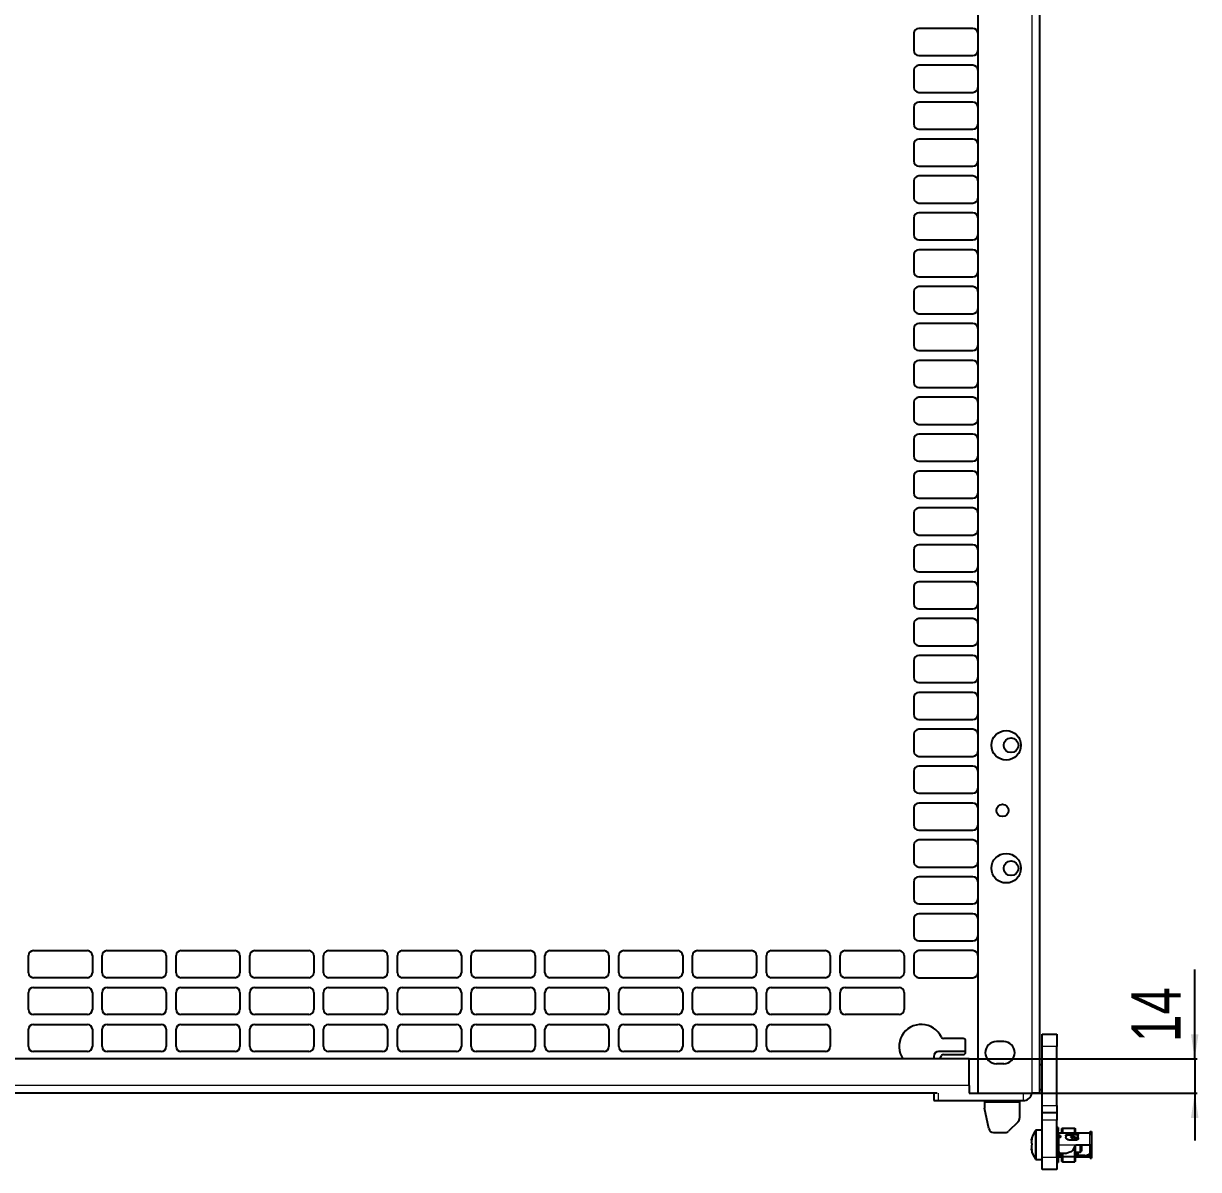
# Model space of a CAD drawing. Header units: millimetres. Extents: x -1019 to 1271, y -273 to 1986.
# Drawn here: x 793.1 to 1270.8, y -97.8 to 368.2 of the extents above; entities that cross this region are included whole.
import ezdxf

# ---------------------------------------------------------------- set-up
doc = ezdxf.new("R2010")
doc.units = ezdxf.units.MM
doc.layers.add('FORMAT', color=7, linetype='Continuous')
doc.styles.add('SLDTEXTSTYLE0', font='TXT', dxfattribs={"width": 0.75})
doc.dimstyles.new('SLDDIMSTYLE1', dxfattribs={"dimtxt": 20, "dimasz": 10, "dimexe": 0, "dimexo": 0.0625, "dimgap": 5, "dimtad": 2, "dimdec": 1, "dimrnd": 1e-09, "dimzin": 12, "dimdsep": 46, "dimtxsty": 'SLDTEXTSTYLE0', "dimsah": 1, "dimcen": 0.09, "dimadec": 0, "dimazin": 3, "dimtfac": 1, "dimtmove": 0, "dimatfit": 0, "dimfxl": 0, "dimfrac": 2, "dimtolj": 1, "dimtzin": 12, "dimarcsym": 0})

# ---------------------------------------------------------------- blocks, each defined once
blk = doc.blocks.new('_D_8')
at = {"layer": 'FORMAT'}
for p, q in [((1269.26, -52.76), (1269.26, -16.36)), ((1177.62, -52.76), (1270.26, -52.76)), ((1269.26, -52.76), (1269.26, -66.76)), ((1177.62, -66.76), (1270.26, -66.76)), ((1269.26, -66.76), (1269.26, -85.99))]:
    blk.add_line(p, q, dxfattribs=at)
for points in [[(1269.26, -52.76), (1270.8, -42.76), (1267.72, -42.76)], [(1269.26, -66.76), (1267.72, -76.76), (1270.8, -76.76)]]:
    blk.add_solid(points, dxfattribs=at)
at = {"layer": 'FORMAT', "insert": (1243.48, -45.91), "char_height": 20, "attachment_point": 1, "rotation": 90, "style": 'SLDTEXTSTYLE0'}
blk.add_mtext('14', dxfattribs=at)

msp = doc.modelspace()

# ---------------------------------------------------------------- linework, layer by layer
at = {"color": 7, "linetype": 'Continuous', "lineweight": 25}
for p, q in [((1206.11, 1816.25), (1206.11, -66.75)), ((1181.11, 1787.05), (1181.11, -66.75)), ((1155.11, 364.25), (1155.11, 357.25)), ((1179.11, 366.25), (1157.11, 366.25)), ((1157.11, 355.25), (1179.11, 355.25)), ((1155.11, 349.25), (1155.11, 342.25)), ((1179.11, 351.25), (1157.11, 351.25)), ((1157.11, 340.25), (1179.11, 340.25)), ((1179.11, 336.25), (1157.11, 336.25)), ((1155.11, 334.25), (1155.11, 327.25)), ((1157.11, 325.25), (1179.11, 325.25)), ((1179.11, 321.25), (1157.11, 321.25)), ((1155.11, 319.25), (1155.11, 312.25)), ((1157.11, 310.25), (1179.11, 310.25)), ((1179.11, 306.25), (1157.11, 306.25)), ((1155.11, 304.25), (1155.11, 297.25)), ((1157.11, 295.25), (1179.11, 295.25)), ((1155.11, 289.25), (1155.11, 282.25)), ((1179.11, 291.25), (1157.11, 291.25)), ((1157.11, 280.25), (1179.11, 280.25)), ((1155.11, 274.25), (1155.11, 267.25)), ((1179.11, 276.25), (1157.11, 276.25)), ((1157.11, 265.25), (1179.11, 265.25)), ((1155.11, 259.25), (1155.11, 252.25)), ((1179.11, 261.25), (1157.11, 261.25)), ((1157.11, 250.25), (1179.11, 250.25)), ((1155.11, 244.25), (1155.11, 237.25)), ((1179.11, 246.25), (1157.11, 246.25)), ((1157.11, 235.25), (1179.11, 235.25)), ((1179.11, 231.25), (1157.11, 231.25)), ((1155.11, 229.25), (1155.11, 222.25)), ((1157.11, 220.25), (1179.11, 220.25)), ((1179.11, 216.25), (1157.11, 216.25)), ((1155.11, 214.25), (1155.11, 207.25)), ((1157.11, 205.25), (1179.11, 205.25)), ((1179.11, 201.25), (1157.11, 201.25)), ((1155.11, 199.25), (1155.11, 192.25)), ((1157.11, 190.25), (1179.11, 190.25)), ((1155.11, 184.25), (1155.11, 177.25)), ((1179.11, 186.25), (1157.11, 186.25)), ((1157.11, 175.25), (1179.11, 175.25)), ((1155.11, 169.25), (1155.11, 162.25)), ((1179.11, 171.25), (1157.11, 171.25)), ((1157.11, 160.25), (1179.11, 160.25)), ((1155.11, 154.25), (1155.11, 147.25)), ((1179.11, 156.25), (1157.11, 156.25)), ((1157.11, 145.25), (1179.11, 145.25)), ((1155.11, 139.25), (1155.11, 132.25)), ((1179.11, 141.25), (1157.11, 141.25)), ((1157.11, 130.25), (1179.11, 130.25)), ((1155.11, 124.25), (1155.11, 117.25)), ((1179.11, 126.25), (1157.11, 126.25)), ((1157.11, 115.25), (1179.11, 115.25)), ((1179.11, 111.25), (1157.11, 111.25)), ((1155.11, 109.25), (1155.11, 102.25)), ((1157.11, 100.25), (1179.11, 100.25)), ((1179.11, 96.25), (1157.11, 96.25)), ((1155.11, 94.25), (1155.11, 87.25)), ((1157.11, 85.25), (1179.11, 85.25)), ((1179.11, 81.25), (1157.11, 81.25)), ((1155.11, 79.25), (1155.11, 72.25)), ((1157.11, 70.25), (1179.11, 70.25)), ((1155.11, 64.25), (1155.11, 57.25)), ((1179.11, 66.25), (1157.11, 66.25)), ((1157.11, 55.25), (1179.11, 55.25)), ((1155.11, 49.25), (1155.11, 42.25)), ((1179.11, 51.25), (1157.11, 51.25)), ((1157.11, 40.25), (1179.11, 40.25)), ((1155.11, 34.25), (1155.11, 27.25)), ((1179.11, 36.25), (1157.11, 36.25)), ((1157.11, 25.25), (1179.11, 25.25)), ((1155.11, 19.25), (1155.11, 12.25)), ((1179.11, 21.25), (1157.11, 21.25)), ((1157.11, 10.25), (1179.11, 10.25)), ((1179.11, 6.25), (1157.11, 6.25)), ((1155.11, 4.25), (1155.11, -2.75)), ((1157.11, -4.75), (1179.11, -4.75)), ((797.11, -8.75), (819.11, -8.75)), ((827.11, -8.75), (849.11, -8.75)), ((857.11, -8.75), (879.11, -8.75)), ((887.11, -8.75), (909.11, -8.75)), ((917.11, -8.75), (939.11, -8.75)), ((947.11, -8.75), (969.11, -8.75)), ((977.11, -8.75), (999.11, -8.75)), ((1007.11, -8.75), (1029.11, -8.75)), ((1037.11, -8.75), (1059.11, -8.75)), ((1067.11, -8.75), (1089.11, -8.75)), ((1097.11, -8.75), (1119.11, -8.75)), ((1127.11, -8.75), (1149.11, -8.75)), ((1179.11, -8.75), (1157.11, -8.75)), ((795.11, -17.75), (795.11, -10.75)), ((821.11, -10.75), (821.11, -17.75)), ((825.11, -17.75), (825.11, -10.75)), ((851.11, -10.75), (851.11, -17.75)), ((855.11, -17.75), (855.11, -10.75)), ((881.11, -10.75), (881.11, -17.75)), ((885.11, -17.75), (885.11, -10.75)), ((911.11, -10.75), (911.11, -17.75)), ((915.11, -17.75), (915.11, -10.75)), ((941.11, -10.75), (941.11, -17.75)), ((945.11, -17.75), (945.11, -10.75)), ((971.11, -10.75), (971.11, -17.75)), ((975.11, -17.75), (975.11, -10.75)), ((1001.11, -10.75), (1001.11, -17.75)), ((1005.11, -17.75), (1005.11, -10.75)), ((1031.11, -10.75), (1031.11, -17.75)), ((1035.11, -17.75), (1035.11, -10.75)), ((1061.11, -10.75), (1061.11, -17.75)), ((1065.11, -17.75), (1065.11, -10.75)), ((1091.11, -10.75), (1091.11, -17.75)), ((1095.11, -17.75), (1095.11, -10.75)), ((1121.11, -10.75), (1121.11, -17.75)), ((1125.11, -17.75), (1125.11, -10.75)), ((1151.11, -10.75), (1151.11, -17.75)), ((1155.11, -10.75), (1155.11, -17.75)), ((819.11, -19.75), (797.11, -19.75)), ((797.11, -23.75), (819.11, -23.75)), ((849.11, -19.75), (827.11, -19.75)), ((827.11, -23.75), (849.11, -23.75)), ((879.11, -19.75), (857.11, -19.75)), ((857.11, -23.75), (879.11, -23.75)), ((909.11, -19.75), (887.11, -19.75)), ((887.11, -23.75), (909.11, -23.75)), ((939.11, -19.75), (917.11, -19.75)), ((917.11, -23.75), (939.11, -23.75)), ((969.11, -19.75), (947.11, -19.75)), ((947.11, -23.75), (969.11, -23.75)), ((999.11, -19.75), (977.11, -19.75)), ((977.11, -23.75), (999.11, -23.75)), ((1029.11, -19.75), (1007.11, -19.75)), ((1007.11, -23.75), (1029.11, -23.75)), ((1059.11, -19.75), (1037.11, -19.75)), ((1037.11, -23.75), (1059.11, -23.75)), ((1089.11, -19.75), (1067.11, -19.75)), ((1067.11, -23.75), (1089.11, -23.75)), ((1119.11, -19.75), (1097.11, -19.75)), ((1097.11, -23.75), (1119.11, -23.75)), ((1149.11, -19.75), (1127.11, -19.75)), ((1127.11, -23.75), (1149.11, -23.75)), ((1157.11, -19.75), (1179.11, -19.75)), ((795.11, -32.75), (795.11, -25.75)), ((821.11, -25.75), (821.11, -32.75)), ((825.11, -32.75), (825.11, -25.75)), ((851.11, -25.75), (851.11, -32.75)), ((855.11, -32.75), (855.11, -25.75)), ((881.11, -25.75), (881.11, -32.75)), ((885.11, -32.75), (885.11, -25.75)), ((911.11, -25.75), (911.11, -32.75)), ((915.11, -32.75), (915.11, -25.75)), ((941.11, -25.75), (941.11, -32.75)), ((945.11, -32.75), (945.11, -25.75)), ((971.11, -25.75), (971.11, -32.75)), ((975.11, -32.75), (975.11, -25.75)), ((1001.11, -25.75), (1001.11, -32.75)), ((1005.11, -32.75), (1005.11, -25.75)), ((1031.11, -25.75), (1031.11, -32.75)), ((1035.11, -32.75), (1035.11, -25.75)), ((1061.11, -25.75), (1061.11, -32.75)), ((1065.11, -32.75), (1065.11, -25.75)), ((1091.11, -25.75), (1091.11, -32.75)), ((1095.11, -32.75), (1095.11, -25.75)), ((1121.11, -25.75), (1121.11, -32.75)), ((1125.11, -32.75), (1125.11, -25.75)), ((1151.11, -25.75), (1151.11, -32.75)), ((819.11, -34.75), (797.11, -34.75)), ((849.11, -34.75), (827.11, -34.75)), ((879.11, -34.75), (857.11, -34.75)), ((909.11, -34.75), (887.11, -34.75)), ((939.11, -34.75), (917.11, -34.75)), ((969.11, -34.75), (947.11, -34.75)), ((999.11, -34.75), (977.11, -34.75)), ((1029.11, -34.75), (1007.11, -34.75)), ((1059.11, -34.75), (1037.11, -34.75)), ((1089.11, -34.75), (1067.11, -34.75)), ((1119.11, -34.75), (1097.11, -34.75)), ((1149.11, -34.75), (1127.11, -34.75)), ((795.11, -47.75), (795.11, -40.75)), ((797.11, -38.75), (819.11, -38.75)), ((821.11, -40.75), (821.11, -47.75)), ((825.11, -47.75), (825.11, -40.75)), ((827.11, -38.75), (849.11, -38.75)), ((851.11, -40.75), (851.11, -47.75)), ((855.11, -47.75), (855.11, -40.75)), ((857.11, -38.75), (879.11, -38.75)), ((881.11, -40.75), (881.11, -47.75)), ((885.11, -47.75), (885.11, -40.75)), ((887.11, -38.75), (909.11, -38.75)), ((911.11, -40.75), (911.11, -47.75)), ((915.11, -47.75), (915.11, -40.75)), ((917.11, -38.75), (939.11, -38.75)), ((941.11, -40.75), (941.11, -47.75)), ((945.11, -47.75), (945.11, -40.75)), ((947.11, -38.75), (969.11, -38.75)), ((971.11, -40.75), (971.11, -47.75)), ((975.11, -47.75), (975.11, -40.75)), ((977.11, -38.75), (999.11, -38.75)), ((1001.11, -40.75), (1001.11, -47.75)), ((1005.11, -47.75), (1005.11, -40.75)), ((1007.11, -38.75), (1029.11, -38.75)), ((1031.11, -40.75), (1031.11, -47.75)), ((1035.11, -47.75), (1035.11, -40.75)), ((1037.11, -38.75), (1059.11, -38.75)), ((1061.11, -40.75), (1061.11, -47.75)), ((1065.11, -47.75), (1065.11, -40.75)), ((1067.11, -38.75), (1089.11, -38.75)), ((1091.11, -40.75), (1091.11, -47.75)), ((1095.11, -47.75), (1095.11, -40.75)), ((1097.11, -38.75), (1119.11, -38.75)), ((1121.11, -40.75), (1121.11, -47.75)), ((1207.26, -42.75), (1213.26, -42.75)), ((1207.26, -47.75), (1207.26, -42.75)), ((1213.26, -42.75), (1213.26, -47.75)), ((1175.11, -44.51), (1167.16, -44.51)), ((1176.11, -50.01), (1176.11, -45.51)), ((1191.61, -45.75), (1188.61, -45.75)), ((1207.26, -71.75), (1207.26, -47.75)), ((1213.26, -71.75), (1213.26, -47.75)), ((819.11, -49.75), (797.11, -49.75)), ((849.11, -49.75), (827.11, -49.75)), ((879.11, -49.75), (857.11, -49.75)), ((909.11, -49.75), (887.11, -49.75)), ((939.11, -49.75), (917.11, -49.75)), ((969.11, -49.75), (947.11, -49.75)), ((999.11, -49.75), (977.11, -49.75)), ((1029.11, -49.75), (1007.11, -49.75)), ((1059.11, -49.75), (1037.11, -49.75)), ((1089.11, -49.75), (1067.11, -49.75)), ((1119.11, -49.75), (1097.11, -49.75)), ((1163.16, -51.75), (1163.16, -52.76)), ((1176.11, -49.75), (1165.16, -49.75)), ((1165.59, -52.76), (1166.26, -51.59)), ((1167.16, -51.01), (1175.11, -51.01)), ((1177.61, -52.76), (348.61, -52.76)), ((1177.61, -63.66), (1177.61, -52.76)), ((1191.61, -54.75), (1188.61, -54.75)), ((1207.26, -55.25), (1206.11, -55.25)), ((1164.53, -66.76), (361.18, -66.76)), ((1163.16, -66.76), (1163.16, -69.75)), ((1177.61, -63.66), (1177.61, -66.76)), ((1177.61, -66.75), (1181.11, -66.75)), ((1181.11, -66.75), (1203.01, -66.75)), ((1206.11, -66.75), (1203.01, -66.75)), ((1206.11, -65.25), (1207.26, -65.25)), ((1163.16, -69.75), (1165.16, -69.75)), ((1165.16, -69.75), (1199.51, -69.75)), ((1183.86, -69.75), (1183.86, -70.35)), ((1183.86, -70.35), (1183.86, -72.75)), ((1198.01, -69.75), (1198.01, -70.35)), ((1198.01, -70.35), (1198.01, -76.92)), ((1185.54, -81.14), (1183.86, -72.75)), ((1207.26, -74.75), (1207.26, -71.75)), ((1213.26, -74.75), (1207.26, -74.75)), ((1207.26, -77.75), (1207.26, -74.75)), ((1213.26, -71.75), (1213.26, -74.75)), ((1213.26, -74.75), (1213.26, -77.75)), ((1197.42, -78.34), (1193.59, -82.17)), ((1207.26, -92.75), (1207.26, -77.75)), ((1213.26, -92.75), (1213.26, -77.75)), ((1213.76, -80.65), (1213.26, -80.65)), ((1213.76, -80.65), (1213.76, -82.12)), ((1215.26, -81.04), (1215.46, -80.91)), ((1215.26, -82.9), (1215.26, -81.04)), ((1215.46, -80.91), (1215.46, -82.9)), ((1215.46, -80.91), (1220.54, -80.91)), ((1220.54, -82.9), (1220.54, -80.91)), ((1220.54, -80.91), (1220.66, -81.14)), ((1220.66, -81.14), (1220.66, -82.9)), ((1187.5, -82.75), (1192.18, -82.75)), ((1202.84, -85.9), (1202.87, -85.9)), ((1207.26, -81.75), (1204.93, -81.75)), ((1213.26, -82.12), (1213.76, -82.12)), ((1213.26, -83.43), (1213.76, -83.43)), ((1213.76, -83.43), (1213.76, -82.12)), ((1213.76, -83.43), (1213.76, -87.75)), ((1214.06, -84.75), (1213.8, -84.75)), ((1213.96, -82.9), (1224.56, -82.9)), ((1214.21, -83.9), (1213.96, -83.9)), ((1214.21, -84.3), (1213.96, -84.3)), ((1214.21, -84.8), (1213.96, -84.8)), ((1214.06, -84.8), (1214.06, -84.3)), ((1214.76, -84.26), (1214.76, -84.38)), ((1216.86, -84), (1216.86, -84.68)), ((1218.06, -83.36), (1221.36, -83.36)), ((1219.78, -83.81), (1218.06, -83.81)), ((1218.06, -85.7), (1221.36, -85.7)), ((1218.93, -84.56), (1218.93, -84.53)), ((1218.98, -84.7), (1219.21, -84.99)), ((1220.54, -85.7), (1220.54, -84.93)), ((1220.66, -84.98), (1220.66, -85.7)), ((1221.86, -83.59), (1221.86, -83.8)), ((1221.86, -84.94), (1221.86, -83.8)), ((1221.86, -84.94), (1221.86, -85.26)), ((1224.56, -82.9), (1226.56, -82.9)), ((1226.76, -82.32), (1227.26, -82.32)), ((1226.76, -82.93), (1226.76, -82.32)), ((1227.26, -82.32), (1227.26, -83.6)), ((1227.26, -83.6), (1227.26, -87.75)), ((1213.76, -87.75), (1213.26, -87.75)), ((1213.26, -89.06), (1213.76, -89.06)), ((1213.76, -89.59), (1213.26, -89.59)), ((1213.76, -87.75), (1213.96, -87.75)), ((1213.76, -89.06), (1213.76, -89.59)), ((1213.76, -89.2), (1213.96, -89.2)), ((1213.76, -89.59), (1213.76, -94.85)), ((1213.76, -90.75), (1214, -90.75)), ((1213.96, -90.5), (1213.96, -87.75)), ((1219.8, -89.75), (1220.96, -87.75)), ((1219.8, -89.75), (1220.54, -89.75)), ((1220.54, -89.75), (1220.54, -88.47)), ((1220.54, -92.45), (1220.54, -89.75)), ((1220.66, -89.75), (1220.54, -89.75)), ((1220.66, -88.27), (1220.66, -89.75)), ((1220.66, -89.75), (1220.66, -92.42)), ((1220.66, -90.75), (1222.76, -90.75)), ((1220.96, -87.75), (1226.56, -87.75)), ((1221.86, -91.29), (1221.86, -90.75)), ((1222.76, -90.75), (1222.76, -87.75)), ((1222.76, -90.75), (1223.26, -90.25)), ((1223.26, -87.75), (1223.26, -90.25)), ((1226.56, -87.75), (1227.26, -87.75)), ((1226.76, -87.88), (1226.76, -87.75)), ((1226.76, -87.88), (1227.26, -87.88)), ((1226.76, -89.58), (1226.76, -87.88)), ((1226.76, -89.58), (1227.26, -89.58)), ((1226.76, -93.18), (1226.76, -89.58)), ((1227.26, -87.75), (1227.26, -87.88)), ((1227.26, -87.88), (1227.26, -89.58)), ((1227.26, -89.58), (1227.26, -93.18)), ((1204.93, -93.75), (1207.26, -93.75)), ((1207.26, -97.75), (1207.26, -92.75)), ((1213.26, -92.75), (1213.26, -97.75)), ((1213.26, -94.85), (1213.76, -94.85)), ((1214.06, -91.2), (1213.96, -91.2)), ((1215.26, -92.1), (1213.96, -92.1)), ((1213.96, -92.6), (1215.26, -92.6)), ((1214.06, -91.9), (1214.06, -90.88)), ((1214.06, -91.9), (1215.26, -91.9)), ((1216.86, -91.25), (1214.71, -91.25)), ((1215.26, -92.43), (1215.26, -91.25)), ((1215.46, -92.45), (1215.26, -92.43)), ((1215.26, -94.47), (1215.26, -92.43)), ((1215.46, -94.6), (1215.26, -94.47)), ((1215.46, -91.25), (1215.46, -92.45)), ((1215.46, -92.45), (1220.54, -92.45)), ((1215.46, -92.45), (1215.46, -94.6)), ((1215.46, -94.6), (1220.54, -94.6)), ((1220.66, -92.42), (1220.54, -92.45)), ((1220.54, -94.6), (1220.54, -92.45)), ((1220.66, -94.37), (1220.54, -94.6)), ((1221.86, -91.29), (1220.66, -91.41)), ((1221.36, -91.7), (1220.66, -91.7)), ((1224.56, -92.1), (1220.66, -92.1)), ((1220.66, -92.42), (1220.66, -94.37)), ((1220.66, -92.6), (1224.56, -92.6)), ((1221.86, -91.46), (1221.86, -91.29)), ((1224.56, -92.1), (1224.56, -92.6)), ((1224.56, -92.6), (1226.56, -92.6)), ((1226.06, -91.7), (1226.06, -92.15)), ((1226.56, -91.7), (1226.06, -91.7)), ((1226.06, -92.15), (1226.56, -92.15)), ((1226.56, -92.15), (1226.56, -91.7)), ((1226.76, -93.18), (1227.26, -93.18)), ((1213.26, -97.75), (1207.26, -97.75))]:
    msp.add_line(p, q, dxfattribs=at)
at = {"color": 8, "linetype": 'Continuous', "lineweight": 18}
for p, q in [((1203.01, 1787.05), (1203.01, -66.75)), ((1213.26, -47.75), (1207.26, -47.75)), ((1177.61, -63.66), (348.61, -63.66)), ((1165.16, -69.75), (1165.16, -66.76)), ((1199.51, -66.75), (1199.51, -69.75)), ((1183.86, -70.35), (1198.01, -70.35)), ((1207.26, -71.75), (1213.26, -71.75)), ((1213.26, -77.75), (1207.26, -77.75)), ((1204.49, -93.52), (1204.49, -81.98)), ((1204.93, -93.75), (1204.93, -81.75)), ((1213.96, -82.9), (1213.96, -83.9)), ((1213.96, -84.8), (1213.96, -87.75)), ((1214.21, -84.3), (1214.21, -83.9)), ((1218.06, -83.36), (1218.06, -83.81)), ((1221.36, -83.81), (1221.36, -83.36)), ((1226.56, -87.75), (1226.56, -82.9)), ((1213.96, -87.75), (1220.96, -87.75)), ((1226.56, -91.5), (1226.56, -87.75)), ((1207.26, -92.75), (1213.26, -92.75)), ((1213.96, -91.2), (1213.96, -92.1))]:
    msp.add_line(p, q, dxfattribs=at)
at = {"color": 7, "linetype": 'Continuous', "lineweight": 25, "flags": 128}
for points in [[(1213.76, -84.28), (1213.82, -84.29), (1213.96, -84.3)], [(1213.76, -84.68), (1213.76, -84.7), (1213.77, -84.72), (1213.79, -84.75), (1213.82, -84.76), (1213.85, -84.78), (1213.88, -84.79), (1213.92, -84.8), (1213.96, -84.8)], [(1214.06, -84.63), (1214.02, -84.72), (1214, -84.75)], [(1213.76, -91.23), (1213.82, -91.21), (1213.96, -91.2)], [(1213.76, -92.13), (1213.82, -92.12), (1213.96, -92.1)], [(1226.56, -92.6), (1226.7, -92.59), (1226.76, -92.57)]]:
    msp.add_lwpolyline(points, dxfattribs=at)
at = {"color": 7, "linetype": 'Continuous', "lineweight": 25}
for centre, radius in [((1192.61, 74.75), 6), ((1194.61, 74.75), 3), ((1191.11, 48.25), 2.5), ((1192.61, 24.75), 6), ((1194.61, 24.75), 3)]:
    msp.add_circle(centre, radius, dxfattribs=at)
for centre, radius, start, end in [((1157.11, 364.25), 2, 90, 180), ((1179.11, 364.25), 2, 0, 90), ((1157.11, 357.25), 2, 180, 270), ((1179.11, 357.25), 2, 270, 0), ((1157.11, 349.25), 2, 90, 180), ((1179.11, 349.25), 2, 0, 90), ((1157.11, 342.25), 2, 180, 270), ((1179.11, 342.25), 2, 270, 0), ((1157.11, 334.25), 2, 90, 180), ((1179.11, 334.25), 2, 0, 90), ((1157.11, 327.25), 2, 180, 270), ((1179.11, 327.25), 2, 270, 0), ((1157.11, 319.25), 2, 90, 180), ((1179.11, 319.25), 2, 0, 90), ((1157.11, 312.25), 2, 180, 270), ((1179.11, 312.25), 2, 270, 0), ((1157.11, 304.25), 2, 90, 180), ((1179.11, 304.25), 2, 0, 90), ((1157.11, 297.25), 2, 180, 270), ((1179.11, 297.25), 2, 270, 0), ((1157.11, 289.25), 2, 90, 180), ((1179.11, 289.25), 2, 0, 90), ((1157.11, 282.25), 2, 180, 270), ((1179.11, 282.25), 2, 270, 0), ((1157.11, 274.25), 2, 90, 180), ((1179.11, 274.25), 2, 0, 90), ((1157.11, 267.25), 2, 180, 270), ((1179.11, 267.25), 2, 270, 0), ((1157.11, 259.25), 2, 90, 180), ((1179.11, 259.25), 2, 0, 90), ((1157.11, 252.25), 2, 180, 270), ((1179.11, 252.25), 2, 270, 0), ((1157.11, 244.25), 2, 90, 180), ((1179.11, 244.25), 2, 0, 90), ((1157.11, 237.25), 2, 180, 270), ((1179.11, 237.25), 2, 270, 0), ((1157.11, 229.25), 2, 90, 180), ((1179.11, 229.25), 2, 0, 90), ((1157.11, 222.25), 2, 180, 270), ((1179.11, 222.25), 2, 270, 0), ((1157.11, 214.25), 2, 90, 180), ((1179.11, 214.25), 2, 0, 90), ((1157.11, 207.25), 2, 180, 270), ((1179.11, 207.25), 2, 270, 0), ((1157.11, 199.25), 2, 90, 180), ((1179.11, 199.25), 2, 0, 90), ((1157.11, 192.25), 2, 180, 270), ((1179.11, 192.25), 2, 270, 0), ((1157.11, 184.25), 2, 90, 180), ((1179.11, 184.25), 2, 0, 90), ((1157.11, 177.25), 2, 180, 270), ((1179.11, 177.25), 2, 270, 0), ((1157.11, 169.25), 2, 90, 180), ((1179.11, 169.25), 2, 0, 90), ((1157.11, 162.25), 2, 180, 270), ((1179.11, 162.25), 2, 270, 0), ((1157.11, 154.25), 2, 90, 180), ((1179.11, 154.25), 2, 0, 90), ((1157.11, 147.25), 2, 180, 270), ((1179.11, 147.25), 2, 270, 0), ((1157.11, 139.25), 2, 90, 180), ((1179.11, 139.25), 2, 0, 90), ((1157.11, 132.25), 2, 180, 270), ((1179.11, 132.25), 2, 270, 0), ((1157.11, 124.25), 2, 90, 180), ((1179.11, 124.25), 2, 0, 90), ((1157.11, 117.25), 2, 180, 270), ((1179.11, 117.25), 2, 270, 0), ((1157.11, 109.25), 2, 90, 180), ((1179.11, 109.25), 2, 0, 90), ((1157.11, 102.25), 2, 180, 270), ((1179.11, 102.25), 2, 270, 0), ((1157.11, 94.25), 2, 90, 180), ((1179.11, 94.25), 2, 0, 90), ((1157.11, 87.25), 2, 180, 270), ((1179.11, 87.25), 2, 270, 0), ((1157.11, 79.25), 2, 90, 180), ((1179.11, 79.25), 2, 0, 90), ((1157.11, 72.25), 2, 180, 270), ((1179.11, 72.25), 2, 270, 0), ((1157.11, 64.25), 2, 90, 180), ((1179.11, 64.25), 2, 0, 90), ((1157.11, 57.25), 2, 180, 270), ((1179.11, 57.25), 2, 270, 0), ((1157.11, 49.25), 2, 90, 180), ((1179.11, 49.25), 2, 0, 90), ((1157.11, 42.25), 2, 180, 270), ((1179.11, 42.25), 2, 270, 0), ((1157.11, 34.25), 2, 90, 180), ((1179.11, 34.25), 2, 0, 90), ((1157.11, 27.25), 2, 180, 270), ((1179.11, 27.25), 2, 270, 0), ((1157.11, 19.25), 2, 90, 180), ((1179.11, 19.25), 2, 0, 90), ((1157.11, 12.25), 2, 180, 270), ((1179.11, 12.25), 2, 270, 0), ((1157.11, 4.25), 2, 90, 180), ((1179.11, 4.25), 2, 0, 90), ((1157.11, -2.75), 2, 180, 270), ((1179.11, -2.75), 2, 270, 0), ((797.11, -10.75), 2, 90, 180), ((819.11, -10.75), 2, 0, 90), ((827.11, -10.75), 2, 90, 180), ((849.11, -10.75), 2, 0, 90), ((857.11, -10.75), 2, 90, 180), ((879.11, -10.75), 2, 0, 90), ((887.11, -10.75), 2, 90, 180), ((909.11, -10.75), 2, 0, 90), ((917.11, -10.75), 2, 90, 180), ((939.11, -10.75), 2, 0, 90), ((947.11, -10.75), 2, 90, 180), ((969.11, -10.75), 2, 0, 90), ((977.11, -10.75), 2, 90, 180), ((999.11, -10.75), 2, 0, 90), ((1007.11, -10.75), 2, 90, 180), ((1029.11, -10.75), 2, 0, 90), ((1037.11, -10.75), 2, 90, 180), ((1059.11, -10.75), 2, 0, 90), ((1067.11, -10.75), 2, 90, 180), ((1089.11, -10.75), 2, 0, 90), ((1097.11, -10.75), 2, 90, 180), ((1119.11, -10.75), 2, 0, 90), ((1127.11, -10.75), 2, 90, 180), ((1149.11, -10.75), 2, 0, 90), ((1157.11, -10.75), 2, 90, 180), ((1179.11, -10.75), 2, 0, 90), ((797.11, -17.75), 2, 180, 270), ((819.11, -17.75), 2, 270, 0), ((827.11, -17.75), 2, 180, 270), ((849.11, -17.75), 2, 270, 0), ((857.11, -17.75), 2, 180, 270), ((879.11, -17.75), 2, 270, 0), ((887.11, -17.75), 2, 180, 270), ((909.11, -17.75), 2, 270, 0), ((917.11, -17.75), 2, 180, 270), ((939.11, -17.75), 2, 270, 0), ((947.11, -17.75), 2, 180, 270), ((969.11, -17.75), 2, 270, 0), ((977.11, -17.75), 2, 180, 270), ((999.11, -17.75), 2, 270, 0), ((1007.11, -17.75), 2, 180, 270), ((1029.11, -17.75), 2, 270, 0), ((1037.11, -17.75), 2, 180, 270), ((1059.11, -17.75), 2, 270, 0), ((1067.11, -17.75), 2, 180, 270), ((1089.11, -17.75), 2, 270, 0), ((1097.11, -17.75), 2, 180, 270), ((1119.11, -17.75), 2, 270, 0), ((1127.11, -17.75), 2, 180, 270), ((1149.11, -17.75), 2, 270, 0), ((1157.11, -17.75), 2, 180, 270), ((1179.11, -17.75), 2, 270, 0), ((797.11, -25.75), 2, 90, 180), ((819.11, -25.75), 2, 0, 90), ((827.11, -25.75), 2, 90, 180), ((849.11, -25.75), 2, 0, 90), ((857.11, -25.75), 2, 90, 180), ((879.11, -25.75), 2, 0, 90), ((887.11, -25.75), 2, 90, 180), ((909.11, -25.75), 2, 0, 90), ((917.11, -25.75), 2, 90, 180), ((939.11, -25.75), 2, 0, 90), ((947.11, -25.75), 2, 90, 180), ((969.11, -25.75), 2, 0, 90), ((977.11, -25.75), 2, 90, 180), ((999.11, -25.75), 2, 0, 90), ((1007.11, -25.75), 2, 90, 180), ((1029.11, -25.75), 2, 0, 90), ((1037.11, -25.75), 2, 90, 180), ((1059.11, -25.75), 2, 0, 90), ((1067.11, -25.75), 2, 90, 180), ((1089.11, -25.75), 2, 0, 90), ((1097.11, -25.75), 2, 90, 180), ((1119.11, -25.75), 2, 0, 90), ((1127.11, -25.75), 2, 90, 180), ((1149.11, -25.75), 2, 0, 90), ((797.11, -32.75), 2, 180, 270), ((819.11, -32.75), 2, 270, 0), ((827.11, -32.75), 2, 180, 270), ((849.11, -32.75), 2, 270, 0), ((857.11, -32.75), 2, 180, 270), ((879.11, -32.75), 2, 270, 0), ((887.11, -32.75), 2, 180, 270), ((909.11, -32.75), 2, 270, 0), ((917.11, -32.75), 2, 180, 270), ((939.11, -32.75), 2, 270, 0), ((947.11, -32.75), 2, 180, 270), ((969.11, -32.75), 2, 270, 0), ((977.11, -32.75), 2, 180, 270), ((999.11, -32.75), 2, 270, 0), ((1007.11, -32.75), 2, 180, 270), ((1029.11, -32.75), 2, 270, 0), ((1037.11, -32.75), 2, 180, 270), ((1059.11, -32.75), 2, 270, 0), ((1067.11, -32.75), 2, 180, 270), ((1089.11, -32.75), 2, 270, 0), ((1097.11, -32.75), 2, 180, 270), ((1119.11, -32.75), 2, 270, 0), ((1127.11, -32.75), 2, 180, 270), ((1149.11, -32.75), 2, 270, 0), ((797.11, -40.75), 2, 90, 180), ((819.11, -40.75), 2, 0, 90), ((827.11, -40.75), 2, 90, 180), ((849.11, -40.75), 2, 0, 90), ((857.11, -40.75), 2, 90, 180), ((879.11, -40.75), 2, 0, 90), ((887.11, -40.75), 2, 90, 180), ((909.11, -40.75), 2, 0, 90), ((917.11, -40.75), 2, 90, 180), ((939.11, -40.75), 2, 0, 90), ((947.11, -40.75), 2, 90, 180), ((969.11, -40.75), 2, 0, 90), ((977.11, -40.75), 2, 90, 180), ((999.11, -40.75), 2, 0, 90), ((1007.11, -40.75), 2, 90, 180), ((1029.11, -40.75), 2, 0, 90), ((1037.11, -40.75), 2, 90, 180), ((1059.11, -40.75), 2, 0, 90), ((1067.11, -40.75), 2, 90, 180), ((1089.11, -40.75), 2, 0, 90), ((1097.11, -40.75), 2, 90, 180), ((1119.11, -40.75), 2, 0, 90), ((1158.11, -47.76), 9, 25.1507, 213.749), ((797.11, -47.75), 2, 180, 270), ((819.11, -47.75), 2, 270, 0), ((827.11, -47.75), 2, 180, 270), ((849.11, -47.75), 2, 270, 0), ((857.11, -47.75), 2, 180, 270), ((879.11, -47.75), 2, 270, 0), ((887.11, -47.75), 2, 180, 270), ((909.11, -47.75), 2, 270, 0), ((917.11, -47.75), 2, 180, 270), ((939.11, -47.75), 2, 270, 0), ((947.11, -47.75), 2, 180, 270), ((969.11, -47.75), 2, 270, 0), ((977.11, -47.75), 2, 180, 270), ((999.11, -47.75), 2, 270, 0), ((1007.11, -47.75), 2, 180, 270), ((1029.11, -47.75), 2, 270, 0), ((1037.11, -47.75), 2, 180, 270), ((1059.11, -47.75), 2, 270, 0), ((1067.11, -47.75), 2, 180, 270), ((1089.11, -47.75), 2, 270, 0), ((1097.11, -47.75), 2, 180, 270), ((1119.11, -47.75), 2, 270, 0), ((1167.16, -43.51), 1, 205.1507, 270), ((1175.11, -45.51), 1, 0, 90), ((1188.61, -50.25), 4.5, 90, 270), ((1191.61, -50.25), 4.5, 270, 90), ((1165.16, -51.75), 2, 90, 180), ((1167.16, -52.01), 1, 90, 154.8493), ((1175.11, -50.01), 1, 270, 0), ((1199.51, -66.15), 3.6, 270, 350.4059), ((1187.5, -80.75), 2, 191.3099, 270), ((1196.01, -76.92), 2, 315, 0), ((1192.18, -80.75), 2, 270, 315), ((1212.66, -87.75), 10, 144.7485, 168.9879), ((1204.93, -82.29), 0.54, 90, 144.7485), ((1213.96, -82.7), 0.2, 180, 270), ((1213.94, -83.72), 0.183, 187.3339, 275.8124), ((1226.56, -83.6), 0.7, 360, 90), ((1212.66, -87.75), 10, 191.0195, 215.2515), ((1213.86, -90.83), 0.0996, 125.5332, 176.0721), ((1214.71, -90.5), 0.75, 180, 270), ((1204.93, -93.21), 0.54, 215.2515, 270), ((1213.96, -92.8), 0.2, 90, 180), ((1216.86, -90.5), 0.75, 270, 285.0484), ((1226.56, -91.9), 0.2, 270, 360)]:
    msp.add_arc(centre, radius, start, end, dxfattribs=at)
for points, knots in [([(1202.84, -85.89), (1202.84, -85.89), (1202.83, -85.87), (1202.89, -85.62), (1202.97, -85.38), (1203.03, -85.23), (1203.05, -85.18), (1203.06, -85.18), (1203.06, -85.19), (1203.06, -85.2), (1203.05, -85.25), (1203.01, -85.43), (1202.93, -85.8), (1202.86, -86.24), (1202.83, -86.64), (1202.85, -86.98), (1202.93, -87.15), (1203.02, -87.29), (1203.04, -87.35), (1203.06, -87.4), (1203.06, -87.43), (1203.06, -87.46), (1203.05, -87.49), (1203.04, -87.57), (1202.96, -87.77), (1202.87, -88.01), (1202.83, -88.42), (1202.85, -88.91), (1202.92, -89.34), (1202.99, -89.68), (1203.02, -89.8), (1203.04, -89.89), (1203.05, -89.95), (1203.06, -89.99), (1203.06, -90), (1203.06, -90.01)], [0, 0, 0, 0, 0.038395, 0.101606, 0.171866, 0.187862, 0.204006, 0.207638, 0.210677, 0.21372, 0.218356, 0.231131, 0.28809, 0.360901, 0.404711, 0.448836, 0.549423, 0.579372, 0.5944, 0.600457, 0.603752, 0.607074, 0.610825, 0.617556, 0.643246, 0.744679, 0.792601, 0.841136, 0.935328, 0.958581, 0.973366, 0.983098, 0.992885, 0.996792, 1, 1, 1, 1]), ([(1214.21, -83.9), (1214.27, -83.91), (1214.39, -83.92), (1214.56, -83.97), (1214.68, -84.06), (1214.75, -84.17), (1214.76, -84.24), (1214.76, -84.26)], [0, 0, 0, 0, 0.214393, 0.428789, 0.643061, 0.856854, 1, 1, 1, 1]), ([(1214.72, -84.53), (1214.7, -84.49), (1214.65, -84.42), (1214.51, -84.35), (1214.35, -84.31), (1214.25, -84.3), (1214.21, -84.3)], [0, 0, 0, 0, 0.252501, 0.531568, 0.811143, 1, 1, 1, 1]), ([(1214.76, -84.38), (1214.75, -84.43), (1214.74, -84.52), (1214.65, -84.64), (1214.51, -84.74), (1214.35, -84.79), (1214.25, -84.8), (1214.21, -84.8)], [0, 0, 0, 0, 0.214305, 0.42865, 0.642279, 0.856223, 1, 1, 1, 1]), ([(1216.86, -84), (1216.87, -83.92), (1216.9, -83.75), (1217.1, -83.56), (1217.39, -83.43), (1217.73, -83.37), (1217.96, -83.36), (1218.06, -83.36)], [0, 0, 0, 0, 0.212833, 0.42585, 0.635542, 0.846587, 1, 1, 1, 1]), ([(1218.06, -83.81), (1217.92, -83.82), (1217.65, -83.83), (1217.3, -83.92), (1217.03, -84.07), (1216.88, -84.26), (1216.86, -84.41), (1216.86, -84.47)], [0, 0, 0, 0, 0.212875, 0.425767, 0.637937, 0.847353, 1, 1, 1, 1]), ([(1218.06, -85.7), (1217.92, -85.69), (1217.65, -85.67), (1217.3, -85.48), (1217.03, -85.22), (1216.88, -84.93), (1216.86, -84.75), (1216.86, -84.68)], [0, 0, 0, 0, 0.213238, 0.42649, 0.63916, 0.849598, 1, 1, 1, 1]), ([(1219.33, -84.02), (1219.29, -84.05), (1219.19, -84.1), (1219.06, -84.22), (1218.97, -84.35), (1218.94, -84.46), (1218.93, -84.51), (1218.93, -84.53)], [0, 0, 0, 0, 0.225867, 0.4517344, 0.6775983, 0.9034793, 1, 1, 1, 1]), ([(1218.93, -84.56), (1218.94, -84.6), (1218.95, -84.67), (1219.02, -84.75), (1219.13, -84.79), (1219.24, -84.78), (1219.31, -84.76), (1219.33, -84.75)], [0, 0, 0, 0, 0.225883, 0.451767, 0.67765, 0.903524, 1, 1, 1, 1]), ([(1219.21, -84.99), (1219.22, -85), (1219.23, -85.02), (1219.25, -85.03), (1219.25, -85.04)], [0, 0, 0, 0, 0.872289, 1, 1, 1, 1]), ([(1219.59, -85.06), (1219.54, -85.07), (1219.44, -85.1), (1219.32, -85.08), (1219.27, -85.05), (1219.25, -85.04)], [0, 0, 0, 0, 0.369126, 0.738256, 1, 1, 1, 1]), ([(1221.86, -83.8), (1221.36, -83.74), (1220.69, -83.66), (1219.79, -83.76), (1219.49, -83.93), (1219.33, -84.02)], [0, 0, 0, 0, 0.587693, 0.790818, 1, 1, 1, 1]), ([(1221.86, -84.94), (1221.36, -84.83), (1220.69, -84.68), (1219.79, -84.57), (1219.49, -84.69), (1219.33, -84.75)], [0, 0, 0, 0, 0.587693, 0.790818, 1, 1, 1, 1]), ([(1221.86, -85.23), (1221.43, -85.13), (1220.84, -84.99), (1220.02, -84.88), (1219.73, -85), (1219.59, -85.06)], [0, 0, 0, 0, 0.56666, 0.780905, 1, 1, 1, 1]), ([(1221.36, -83.36), (1221.41, -83.36), (1221.53, -83.36), (1221.68, -83.4), (1221.79, -83.46), (1221.85, -83.53), (1221.86, -83.57), (1221.86, -83.59)], [0, 0, 0, 0, 0.2144453, 0.4288931, 0.6432387, 0.8571881, 1, 1, 1, 1]), ([(1221.86, -85.26), (1221.85, -85.31), (1221.84, -85.41), (1221.76, -85.54), (1221.63, -85.64), (1221.49, -85.69), (1221.4, -85.7), (1221.36, -85.7)], [0, 0, 0, 0, 0.214373, 0.428779, 0.642592, 0.856666, 1, 1, 1, 1]), ([(1202.86, -89.19), (1202.85, -89.22), (1202.83, -89.28), (1202.83, -89.44), (1202.86, -89.58), (1202.86, -89.6)], [0, 0, 0, 0, 0.387476, 0.882787, 1, 1, 1, 1]), ([(1203.06, -90.01), (1203.06, -90.01), (1203.06, -90.02), (1203.05, -90.02), (1203.01, -89.97), (1202.93, -89.8), (1202.86, -89.64), (1202.83, -89.58), (1202.84, -89.64), (1202.84, -89.67)], [0, 0, 0, 0, 0.014884, 0.035817, 0.093823, 0.3531, 0.661574, 0.856936, 1, 1, 1, 1]), ([(1213.76, -89.47), (1213.76, -89.46), (1213.76, -89.44), (1213.78, -89.41), (1213.82, -89.39), (1213.89, -89.4), (1213.93, -89.4), (1213.96, -89.41)], [0, 0, 0, 0, 0.195302, 0.377541, 0.538909, 0.761383, 1, 1, 1, 1]), ([(1213.76, -90.53), (1213.76, -90.52), (1213.76, -90.5), (1213.78, -90.47), (1213.82, -90.44), (1213.89, -90.43), (1213.95, -90.42), (1213.97, -90.42)], [0, 0, 0, 0, 0.187462, 0.362386, 0.517277, 0.750642, 1, 1, 1, 1]), ([(1219.8, -89.75), (1219.63, -89.97), (1219.28, -90.41), (1218.3, -90.88), (1217.54, -91.09), (1217.05, -91.23)], [0, 0, 0, 0, 0.2540266, 0.5265912, 1, 1, 1, 1]), ([(1221.86, -91.46), (1221.85, -91.49), (1221.84, -91.54), (1221.76, -91.61), (1221.63, -91.67), (1221.49, -91.69), (1221.4, -91.69), (1221.36, -91.7)], [0, 0, 0, 0, 0.214295, 0.42863, 0.64223, 0.856153, 1, 1, 1, 1]), ([(1224.56, -92.1), (1224.84, -92.08), (1225.34, -92.03), (1225.84, -91.8), (1226.06, -91.7)], [0, 0, 0, 0, 0.559868, 1, 1, 1, 1]), ([(1224.56, -92.6), (1224.84, -92.57), (1225.34, -92.51), (1225.84, -92.26), (1226.06, -92.15)], [0, 0, 0, 0, 0.5599109, 1, 1, 1, 1]), ([(1226.56, -92.6), (1226.56, -92.57), (1226.56, -92.51), (1226.56, -92.26), (1226.56, -92.15)], [0, 0, 0, 0, 0.559866, 1, 1, 1, 1])]:
    msp.add_open_spline(points, degree=3, knots=knots, dxfattribs=at)
at = {"color": 8, "linetype": 'Continuous', "lineweight": 18}
msp.add_open_spline([(1219.33, -84.75), (1219.38, -84.81), (1219.44, -84.89), (1219.53, -84.99), (1219.57, -85.04), (1219.59, -85.06)], degree=3, knots=[0, 0, 0, 0, 0.502362, 0.815418, 1, 1, 1, 1], dxfattribs=at)

# ---------------------------------------------------------------- dimensions: what is measured, and where the dimension line sits
at = {"layer": 'FORMAT'}
dim = msp.add_linear_dim(base=(1269.26, -66.76), p1=(1177.61, -52.76), p2=(1177.61, -66.76), angle=90, dimstyle='SLDDIMSTYLE1', dxfattribs=at)
dim.commit()
dim.dimension.update_dxf_attribs({"geometry": '_D_8', "text_midpoint": (1269.26, -31.14), "dimtype": 160})

doc.saveas('drawing.dxf')
